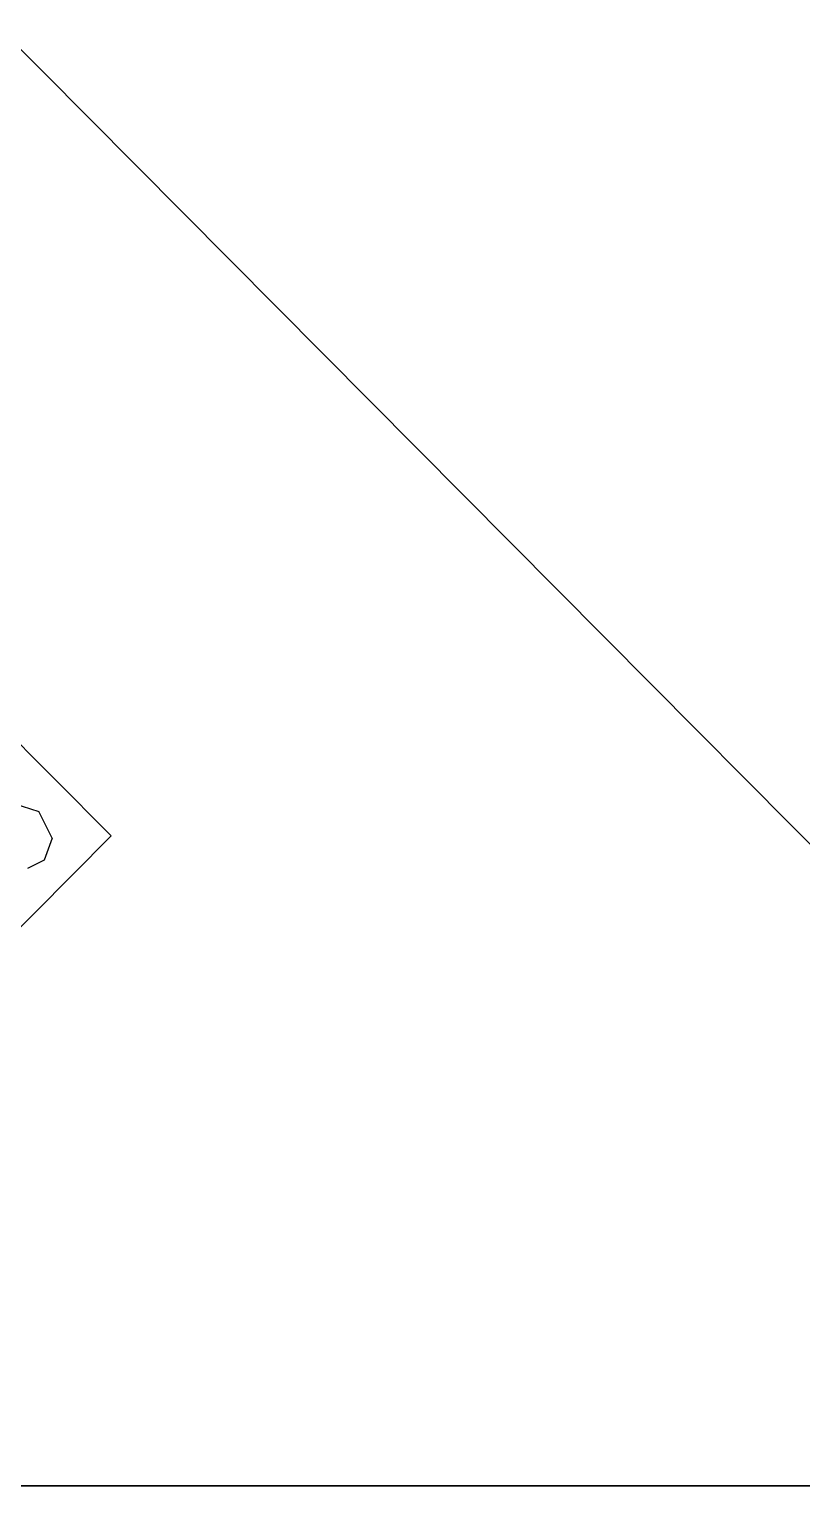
# Model space of a CAD drawing. Header units: millimetres. Extents: x -3650 to 26, y -486 to 1271.
# Drawn here: x -293 to -133.3, y 0 to 300.9 of the extents above; entities that cross this region are included whole.
import ezdxf

# ---------------------------------------------------------------- set-up
doc = ezdxf.new("R2010")
doc.units = ezdxf.units.MM
doc.header["$LTSCALE"] = 25.4
doc.layers.get('0').update_dxf_attribs({"true_color": 0xffffff})
doc.layers.add('ABF_cuttingLines', color=190, linetype='Continuous', true_color=0x9900ff)
doc.layers.add('ABF_Label', color=252, linetype='Continuous', true_color=0x777799)

# ---------------------------------------------------------------- blocks, each defined once
blk = doc.blocks.new('Group69#1')
at = {"layer": 'ABF_Label', "color": 0}
for p, q in [((-170.75, -4.05), (-172.52, -9.54)), ((-183.12, -10.7), (-184.97, -7.04)), ((-178.36, -12.45), (-172.52, -9.54)), ((-178.36, -12.45), (-183.12, -10.7))]:
    blk.add_line(p, q, dxfattribs=at)
blk.add_polyline3d([(-152.46, 0, 0), (-177.86, -25.4, 0), (-203.26, 0, 0), (-177.86, 25.4, 0), (-152.46, 0, 0)], close=True, dxfattribs=at)
blk = doc.blocks.new('Group100#1')
at = {"layer": 'ABF_cuttingLines', "color": 0}
blk.add_polyline3d([(600, 622, 0), (0, 622, 0), (0, 18, 0), (600, 18, 0), (600, 622, 0)], close=True, dxfattribs=at)
blk = doc.blocks.new('______ 1. ___#13')
at = {"layer": 'ABF_cuttingLines', "color": 0}
for p, q in [((600, 18, 18), (0, 18, 18)), ((600, 18), (0, 18)), ((600, 18, 18), (0, 18, 18)), ((600, 18), (0, 18))]:
    blk.add_line(p, q, dxfattribs=at)
blk.add_blockref('Group100#1', (0, 0, 18), dxfattribs=at)
at = {"layer": 'ABF_Label', "color": 0, "xscale": 0.9433087132748648, "yscale": 0.9433087132748648, "rotation": 90}
blk.add_blockref('Group69#1', (300, 320, 18), dxfattribs=at)
at = {"color": 7, "true_color": 0xffffff}
mesh = blk.add_polyface(dxfattribs=at)
corners = [(600, 18, 18), (0, 622, 18), (0, 18, 18), (600, 622, 18)]
mesh.append_faces([[corners[k] for k in face] for face in [(0, 1, 2), (1, 0, 3)]], dxfattribs={"vtx0": -1, "color": 7})
at = {"color": 0}
mesh = blk.add_polyface(dxfattribs=at)
corners = [(600, 622), (0, 18), (0, 622), (600, 18)]
mesh.append_faces([[corners[k] for k in face] for face in [(0, 1, 2), (1, 0, 3)]], dxfattribs={"vtx0": -1, "color": 0})
mesh = blk.add_polyface(dxfattribs=at)
corners = [(600, 18, 18), (0, 18), (600, 18), (0, 18, 18)]
mesh.append_faces([[corners[k] for k in face] for face in [(0, 1, 2), (1, 0, 3)]], dxfattribs={"vtx0": -1, "color": 0})
blk = doc.blocks.new('_._KRONOSPAN_7045_SU____18__THICKNESS_18')
at = {"color": 0}
blk.add_blockref('______ 1. ___#13', (-600, -18), dxfattribs=at)

msp = doc.modelspace()

# ---------------------------------------------------------------- block references
at = {"color": 0}
msp.add_blockref('_._KRONOSPAN_7045_SU____18__THICKNESS_18', (0, 0), dxfattribs=at)

doc.saveas('drawing.dxf')
